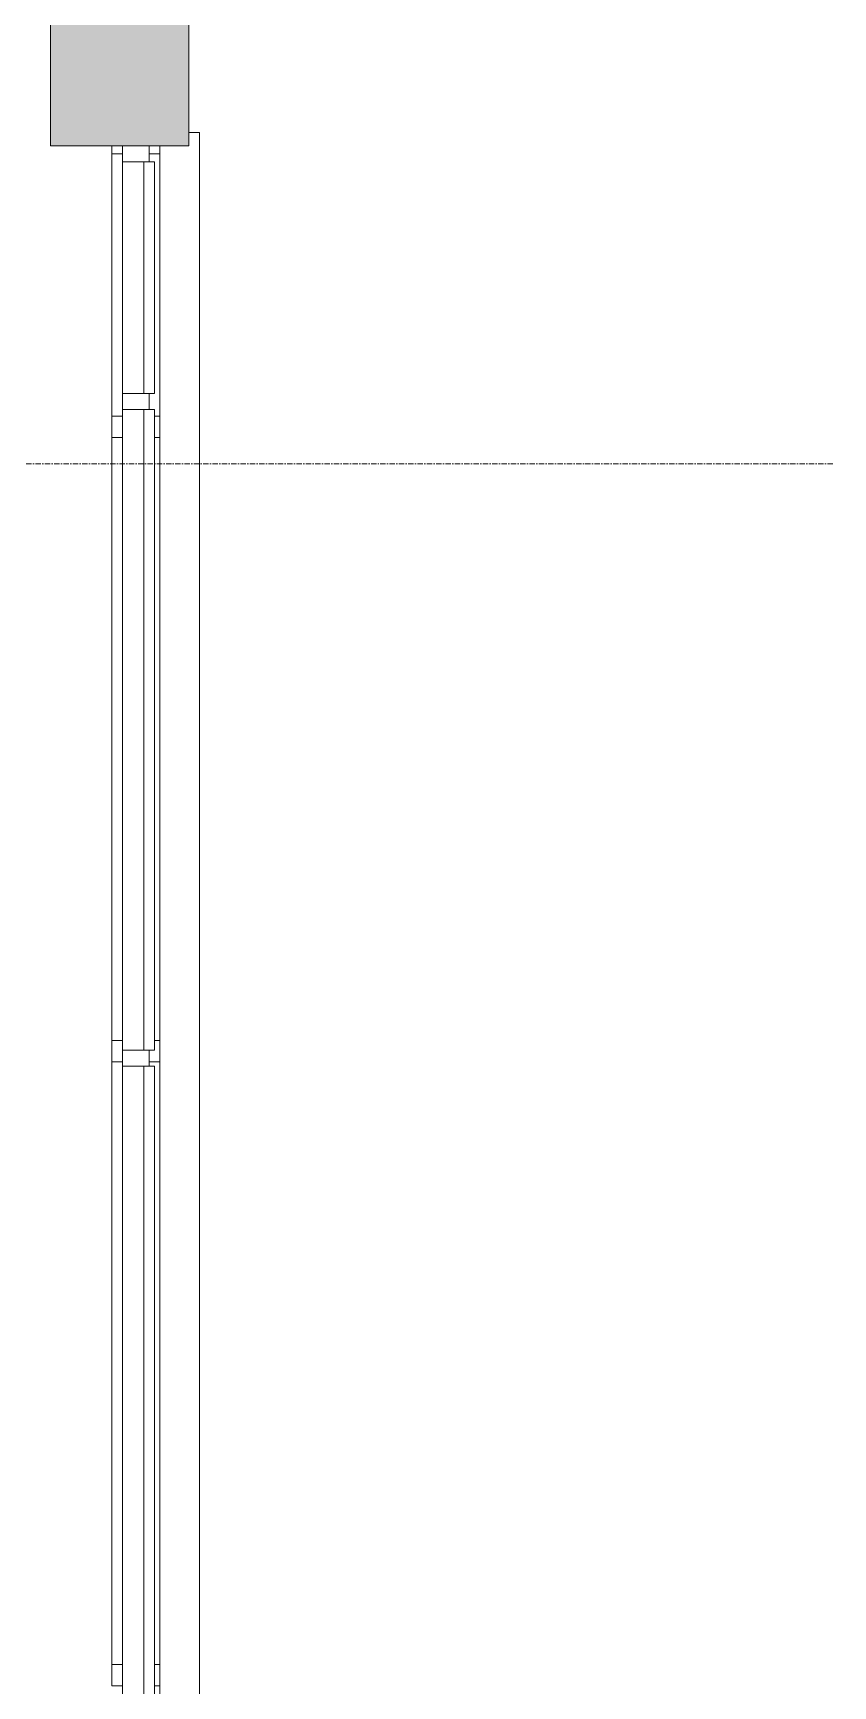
# Model space of a CAD drawing. Header units: inches. Extents: x 29752 to 31446, y 4278 to 5722.
# Drawn here: x 31371.2 to 31446.3, y 4653 to 4808.2 of the extents above; entities that cross this region are included whole.
import ezdxf

# ---------------------------------------------------------------- set-up
doc = ezdxf.new("R2010")
doc.units = ezdxf.units.IN
doc.header["$MEASUREMENT"] = 0
doc.linetypes.add('Grid Line 1_2_', pattern=[0.875, 0.5, -0.125, 0.125, -0.125])
for name, color, linetype, lineweight in [('1900 Duke Street_2nd Flr_LINKED_dwg', 8, 'Continuous', 9), ('A-GLAZ-CURT', 52, 'Continuous', 9), ('A-GLAZ-CWMG', 51, 'Continuous', 9), ('A-WALL', 113, 'Continuous', 13), ('A-WALL-PATT', 111, 'Continuous', 13), ('AE-GLAZING', 7, 'Continuous', 9), ('AE-SILL', 7, 'Continuous', 9), ('S-GRID', 1, 'Continuous', 9)]:
    doc.layers.add(name, color=color, linetype=linetype, lineweight=lineweight)

# ---------------------------------------------------------------- blocks, each defined once
blk = doc.blocks.new('1900 Duke Street_2nd Flr_LINKED_dwg-5565117-FIRST FLOOR POWER _ SIGNAL')
at = {"layer": 'AE-GLAZING'}
for p, q in [((2280, 393.37), (2280, 418)), ((2281, 334.78), (2280, 334.78)), ((2284.5, 276.19), (2284.5, 332.78))]:
    blk.add_line(p, q, dxfattribs=at)
at = {"layer": 'AE-GLAZING', "flags": 128}
for points in [[(2280, 418.75), (2280, 418), (2281, 418)], [(2283.5, 418), (2284.5, 418), (2284.5, 418.75)], [(2284, 393.37), (2284.5, 393.37), (2284.5, 418)], [(2281, 393.37), (2280, 393.37), (2280, 391.37), (2281, 391.37)], [(2284.5, 393.37), (2284.5, 391.37), (2284, 391.37)], [(2280, 332.78), (2280, 334.78), (2280, 391.37)], [(2284.5, 391.37), (2284.5, 334.78), (2284, 334.78)], [(2283.5, 332.78), (2284.5, 332.78), (2284.5, 334.78)], [(2280, 276.19), (2280, 332.78), (2281, 332.78)], [(2281, 274.19), (2280, 274.19), (2280, 276.19), (2281, 276.19)], [(2284.5, 274.19), (2284.5, 276.19), (2284, 276.19)], [(2284.5, 249.56), (2284.5, 274.19), (2284, 274.19)]]:
    blk.add_lwpolyline(points, dxfattribs=at)
at = {"layer": 'AE-SILL', "flags": 128}
blk.add_lwpolyline([(2287.25, 420), (2288.25, 420), (2288.25, 247.25), (2287.25, 247.25)], dxfattribs=at)
blk = doc.blocks.new('Rectangular Mullion - 1_5_ x 2_5_ rectangular-6353520-FIRST FLOOR POWER _ SIGNAL')
at = {"layer": 'A-GLAZ-CWMG', "lineweight": 20}
for p, q in [((0, 1.25), (-1.5, 1.25)), ((-1.5, 1.25), (-1.5, -1.25)), ((0, -1.25), (0, 1.25)), ((-1.5, -1.25), (0, -1.25))]:
    blk.add_line(p, q, dxfattribs=at)
blk = doc.blocks.new('System Panel - Glazed-6353539-FIRST FLOOR POWER _ SIGNAL')
at = {"layer": 'A-GLAZ-CURT', "lineweight": 13}
for p, q in [((10.875, 1.75), (-10.875, 1.75)), ((-10.875, 1.75), (-10.875, 0.75)), ((10.875, 0.75), (10.875, 1.75)), ((-10.875, 0.75), (10.875, 0.75))]:
    blk.add_line(p, q, dxfattribs=at)
blk = doc.blocks.new('System Panel - Glazed-6353944-FIRST FLOOR POWER _ SIGNAL')
at = {"layer": 'A-GLAZ-CURT', "lineweight": 13}
for p, q in [((30.0625, 1.75), (-30.0625, 1.75)), ((-30.0625, 1.75), (-30.0625, 0.75)), ((30.0625, 0.75), (30.0625, 1.75)), ((-30.0625, 0.75), (30.0625, 0.75))]:
    blk.add_line(p, q, dxfattribs=at)
blk = doc.blocks.new('Rectangular Mullion - 1_5_ x 2_5_ rectangular-6353942-FIRST FLOOR POWER _ SIGNAL')
at = {"layer": 'A-GLAZ-CWMG'}
blk.add_line((31379.55, 4712.69), (31379.55, 4772.81), dxfattribs=at)
blk = doc.blocks.new('Rectangular Mullion - 1_5_ x 2_5_ rectangular-6353533-FIRST FLOOR POWER _ SIGNAL')
at = {"layer": 'A-GLAZ-CWMG'}
blk.add_line((31379.55, 5139.87), (31379.55, 5161.62), dxfattribs=at)
blk = doc.blocks.new('Rectangular Mullion - 1_5_ x 2_5_ rectangular-6353534-FIRST FLOOR POWER _ SIGNAL')
at = {"layer": 'A-GLAZ-CWMG', "lineweight": 20}
for p, q in [((-0.75, 1.25), (0.75, 1.25)), ((-0.75, -1.25), (-0.75, 1.25)), ((0.75, 1.25), (0.75, -1.25)), ((0.75, -1.25), (-0.75, -1.25))]:
    blk.add_line(p, q, dxfattribs=at)

msp = doc.modelspace()

# ---------------------------------------------------------------- hatches: boundary and pattern name
at = {"layer": 'A-WALL-PATT', "lineweight": 9}
msp.add_hatch(color=7, dxfattribs=at).paths.add_polyline_path([(31372.8, 4797.56), (31385.8, 4797.56), (31385.8, 4834.44), (31372.8, 4834.44), (31372.8, 4798.81)], flags=0)

# ---------------------------------------------------------------- linework, layer by layer
at = {"layer": 'A-WALL', "color": 8, "lineweight": 20}
for p, q in [((31385.8, 4797.56), (31385.8, 4882.37)), ((31372.8, 4826.64), (31372.8, 4797.56)), ((31372.8, 4797.56), (31385.8, 4797.56))]:
    msp.add_line(p, q, dxfattribs=at)
at = {"layer": 'S-GRID', "linetype": 'Grid Line 1_2_'}
msp.add_line((31446.27, 4767.7), (29775.66, 4767.7), dxfattribs=at)

# ---------------------------------------------------------------- block references
at = {"layer": '1900 Duke Street_2nd Flr_LINKED_dwg', "color": 7}
msp.add_blockref('1900 Duke Street_2nd Flr_LINKED_dwg-5565117-FIRST FLOOR POWER _ SIGNAL', (29098.55, 4378.81), dxfattribs=at)
at = {"layer": 'A-GLAZ-CURT', "rotation": 270}
for name, p in [('System Panel - Glazed-6353539-FIRST FLOOR POWER _ SIGNAL', (31380.8, 4785.19)), ('System Panel - Glazed-6353944-FIRST FLOOR POWER _ SIGNAL', (31380.8, 4742.75)), ('System Panel - Glazed-6353944-FIRST FLOOR POWER _ SIGNAL', (31380.8, 4681.12))]:
    msp.add_blockref(name, p, dxfattribs=at)
at = {"layer": 'A-GLAZ-CWMG', "rotation": 90}
msp.add_blockref('Rectangular Mullion - 1_5_ x 2_5_ rectangular-6353520-FIRST FLOOR POWER _ SIGNAL', (31380.8, 4797.56), dxfattribs=at)
at = {"layer": 'A-GLAZ-CWMG'}
for name, p in [('Rectangular Mullion - 1_5_ x 2_5_ rectangular-6353533-FIRST FLOOR POWER _ SIGNAL', (0, -365.56)), ('Rectangular Mullion - 1_5_ x 2_5_ rectangular-6353942-FIRST FLOOR POWER _ SIGNAL', (0, 0)), ('Rectangular Mullion - 1_5_ x 2_5_ rectangular-6353942-FIRST FLOOR POWER _ SIGNAL', (0, -61.62))]:
    msp.add_blockref(name, p, dxfattribs=at)
at = {"layer": 'A-GLAZ-CWMG', "extrusion": (0, 0, -1), "rotation": 270}
for p in [(-31380.8, 4773.56), (-31380.8, 4711.94)]:
    msp.add_blockref('Rectangular Mullion - 1_5_ x 2_5_ rectangular-6353534-FIRST FLOOR POWER _ SIGNAL', p, dxfattribs=at)

doc.saveas('drawing.dxf')
